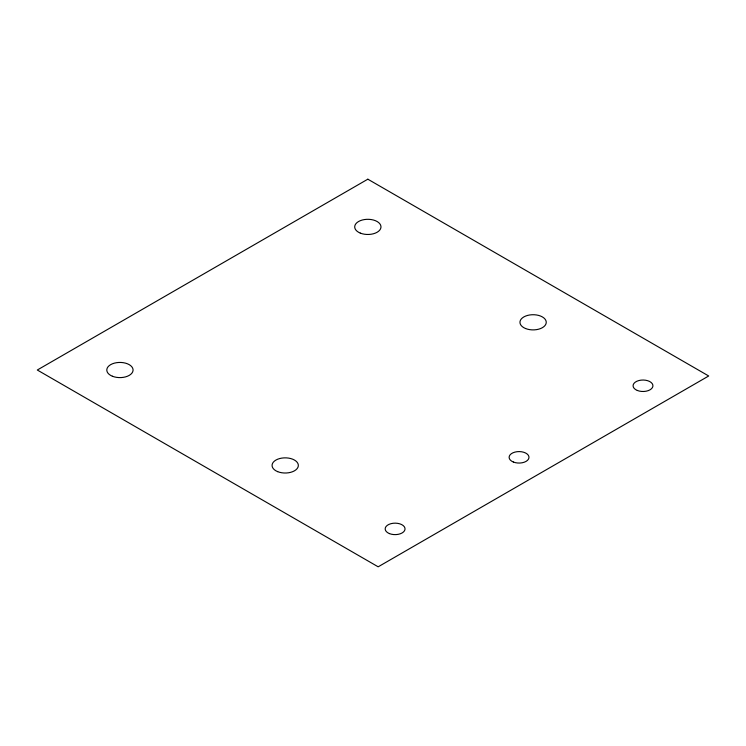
<?xml version="1.0" encoding="UTF-8"?>
<svg xmlns="http://www.w3.org/2000/svg" width="746" height="746" viewBox="0 0 746 746"><rect width="100%" height="100%" fill="white"/><g stroke="black" fill="none" stroke-linecap="round" stroke-linejoin="round"><path stroke-width="1.12" d="M367.834 179.189L37.3 370.016L378.166 566.811L708.7 375.984L367.834 179.189M637.308 390.456A9.931 5.735 0 0 0 652.899 386.26A9.931 5.735 0 0 0 638.809 380.563A9.931 5.735 0 0 0 637.308 390.456M525.566 328.529A13.148 7.591 0 0 0 546.203 322.971A13.148 7.591 0 0 0 527.543 315.427A13.148 7.591 0 0 0 525.566 328.529M277.661 471.649A13.148 7.591 0 0 0 298.297 466.101A13.148 7.591 0 0 0 279.647 458.557A13.148 7.591 0 0 0 277.661 471.649M513.36 462.026A9.931 5.735 0 0 0 528.951 457.82A9.931 5.735 0 0 0 514.861 452.123A9.931 5.735 0 0 0 513.36 462.026M389.403 533.586A9.931 5.735 0 0 0 405.003 529.39A9.931 5.735 0 0 0 390.904 523.692A9.931 5.735 0 0 0 389.403 533.586M360.299 233.106A13.148 7.591 0 0 0 380.936 227.558A13.148 7.591 0 0 0 362.276 220.014A13.148 7.591 0 0 0 360.299 233.106M112.394 376.236A13.148 7.591 0 0 0 133.03 370.678A13.148 7.591 0 0 0 114.38 363.143A13.148 7.591 0 0 0 112.394 376.236"/></g></svg>
